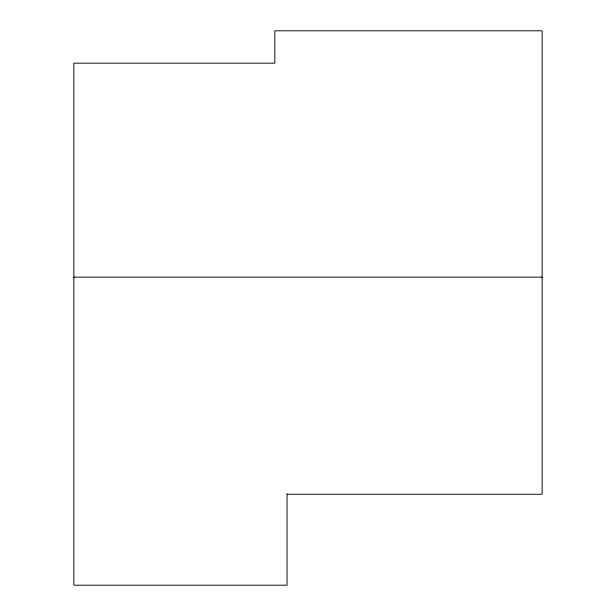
<?xml version="1.0" encoding="UTF-8"?>
<svg xmlns="http://www.w3.org/2000/svg" width="616" height="616" viewBox="0 0 616 616"><rect width="100%" height="100%" fill="white"/><g stroke="black" fill="none" stroke-linecap="round" stroke-linejoin="round"><path stroke-width="0.92" d="M73.843 277.146L542.157 277.146M287.041 494.271L542.157 494.271L542.157 30.8L274.813 30.8L274.813 63.163L73.843 63.163L73.843 585.2L287.041 585.2L287.041 493.917"/></g></svg>
